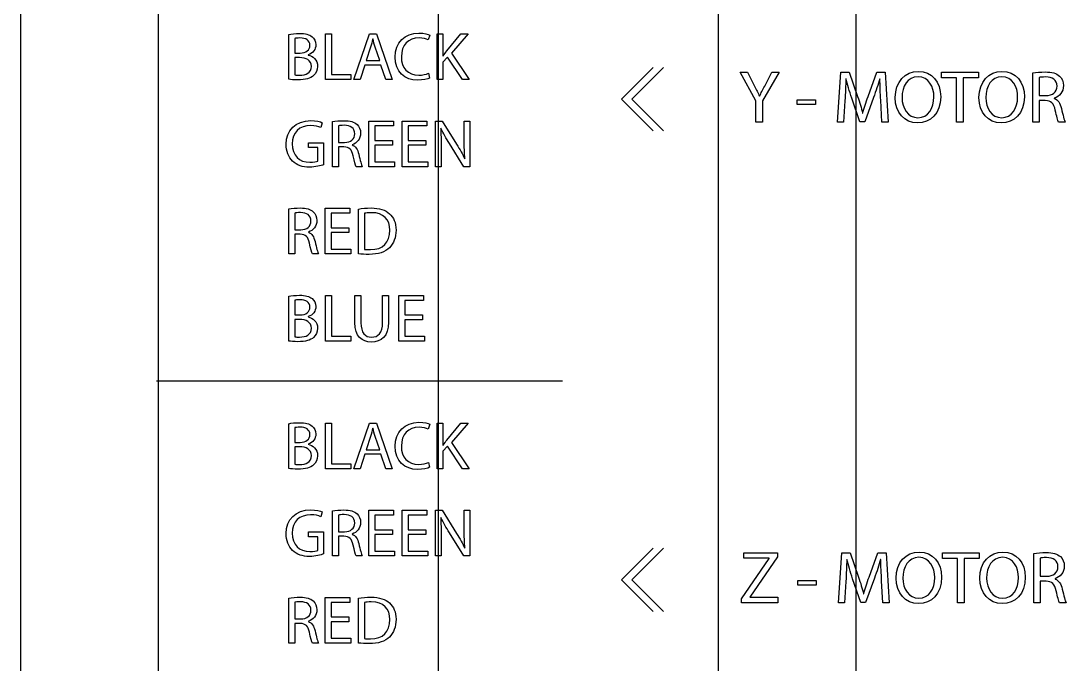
# Model space of a CAD drawing. Header units: millimetres. Extents: x -1506 to -668, y -3588 to 587.
# Drawn here: x -1059.1 to -999.2, y -1698.5 to -1661.6 of the extents above; entities that cross this region are included whole.
import ezdxf

# ---------------------------------------------------------------- set-up
doc = ezdxf.new("R2010")
doc.units = ezdxf.units.MM
doc.layers.add('referance lines', color=3, linetype='Continuous', lineweight=25, true_color=0x00ff00)
doc.layers.add('TEXT', color=5, linetype='Continuous', true_color=0x0000ff)

msp = doc.modelspace()

# ---------------------------------------------------------------- linework, layer by layer
at = {"layer": 'referance lines'}
for p, q in [((-1059.125, -2514.604), (-1059.125, -1370.703)), ((-1051.246, -2514.604), (-1051.246, -1370.703)), ((-1019.125, -2514.604), (-1019.125, -1370.703)), ((-1011.246, -2514.604), (-1011.246, -1370.703)), ((-1035.185, -2515.779), (-1035.185, -1371.879))]:
    msp.add_line(p, q, dxfattribs=at)
at = {"layer": 'TEXT', "color": 5, "lineweight": 25, "true_color": 0x0000ff}
for points in [[(-1043.767, -1664.981), (-1043.767, -1662.412), (-1043.767, -1662.412)], [(-1043.43, -1662.637), (-1043.43, -1663.483), (-1043.43, -1663.483)], [(-1041.668, -1662.373), (-1041.327, -1662.373), (-1041.327, -1664.706), (-1040.209, -1664.706), (-1040.209, -1664.989), (-1041.668, -1664.989), (-1041.668, -1662.373), (-1041.668, -1662.373)], [(-1039.41, -1664.167), (-1039.681, -1664.989), (-1040.031, -1664.989), (-1039.138, -1662.373), (-1038.734, -1662.373), (-1037.842, -1664.989), (-1038.202, -1664.989), (-1038.482, -1664.167), (-1039.41, -1664.167), (-1039.41, -1664.167)], [(-1038.944, -1662.672), (-1038.952, -1662.672)], [(-1035.684, -1662.447), (-1035.769, -1662.723)], [(-1035.265, -1662.373), (-1034.928, -1662.373), (-1034.928, -1663.635), (-1034.916, -1663.635)], [(-1034.71, -1663.355), (-1033.911, -1662.373), (-1033.491, -1662.373), (-1034.438, -1663.483), (-1033.418, -1664.989), (-1033.818, -1664.989), (-1034.675, -1663.704), (-1034.928, -1663.992), (-1034.928, -1664.989), (-1035.265, -1664.989), (-1035.265, -1662.373), (-1035.265, -1662.373)], [(-1039.084, -1663.146), (-1039.34, -1663.903), (-1038.548, -1663.903), (-1038.548, -1663.903)], [(-1038.548, -1663.903), (-1038.808, -1663.149)], [(-1043.43, -1663.483), (-1043.123, -1663.483)], [(-1043.15, -1663.735), (-1043.43, -1663.735), (-1043.43, -1664.733), (-1043.43, -1664.733)], [(-1042.657, -1663.58), (-1042.657, -1663.592)], [(-1022.878, -1667.933), (-1024.695, -1666.117), (-1022.878, -1664.3)], [(-1022.278, -1667.933), (-1024.094, -1666.117), (-1022.278, -1664.3)], [(-1035.758, -1664.636), (-1035.692, -1664.907), (-1035.692, -1664.907)], [(-1016.985, -1667.433), (-1016.985, -1666.223), (-1017.891, -1664.581), (-1017.468, -1664.581), (-1017.066, -1665.368)], [(-1016.486, -1665.368), (-1016.076, -1664.581), (-1015.661, -1664.581), (-1016.613, -1666.219), (-1016.613, -1667.433), (-1016.985, -1667.433), (-1016.985, -1667.433)], [(-1011.884, -1666.211), (-1011.96, -1667.433), (-1012.312, -1667.433), (-1012.112, -1664.581), (-1011.643, -1664.581), (-1011.157, -1665.961)], [(-1011.821, -1664.95), (-1011.829, -1664.95)], [(-1010.556, -1665.961), (-1010.048, -1664.581), (-1009.578, -1664.581), (-1009.401, -1667.433), (-1009.764, -1667.433), (-1009.832, -1666.181), (-1009.832, -1666.181)], [(-1009.879, -1664.95), (-1009.887, -1664.95)], [(-1005.48, -1664.895), (-1006.347, -1664.895), (-1006.347, -1664.581), (-1004.236, -1664.581), (-1004.236, -1664.895), (-1005.107, -1664.895), (-1005.107, -1667.433), (-1005.48, -1667.433), (-1005.48, -1664.895), (-1005.48, -1664.895)], [(-1000.399, -1666.197), (-1000.747, -1666.197), (-1000.747, -1667.433), (-1001.115, -1667.433), (-1001.115, -1664.619), (-1001.115, -1664.619)], [(-1000.747, -1664.878), (-1000.747, -1665.918), (-1000.747, -1665.918)], [(-1016.782, -1665.957), (-1016.774, -1665.957)], [(-1014.627, -1666.155), (-1013.582, -1666.155), (-1013.582, -1666.426), (-1014.627, -1666.426), (-1014.627, -1666.155), (-1014.627, -1666.155)], [(-1010.247, -1666.033), (-1010.75, -1667.416), (-1011.029, -1667.416), (-1011.495, -1666.058)], [(-1000.747, -1665.918), (-1000.37, -1665.918)], [(-999.892, -1666.062), (-999.892, -1666.075)], [(-1010.869, -1666.921), (-1010.86, -1666.921)], [(-1041.85, -1667.466), (-1041.936, -1667.742)], [(-1040.604, -1668.856), (-1040.923, -1668.856), (-1040.923, -1669.989), (-1041.26, -1669.989), (-1041.26, -1667.408), (-1041.26, -1667.408)], [(-1037.822, -1668.763), (-1038.835, -1668.763), (-1038.835, -1669.706), (-1037.702, -1669.706), (-1037.702, -1669.989), (-1039.177, -1669.989), (-1039.177, -1667.373), (-1037.76, -1667.373), (-1037.76, -1667.656), (-1038.835, -1667.656), (-1038.835, -1668.483), (-1037.822, -1668.483), (-1037.822, -1668.763), (-1037.822, -1668.763)], [(-1035.913, -1668.763), (-1036.926, -1668.763), (-1036.926, -1669.706), (-1035.793, -1669.706), (-1035.793, -1669.989), (-1037.268, -1669.989), (-1037.268, -1667.373), (-1035.851, -1667.373), (-1035.851, -1667.656), (-1036.926, -1667.656), (-1036.926, -1668.483), (-1035.913, -1668.483), (-1035.913, -1668.763), (-1035.913, -1668.763)], [(-1035.354, -1669.989), (-1035.354, -1667.373), (-1034.982, -1667.373), (-1034.147, -1668.697)], [(-1033.709, -1668.468), (-1033.709, -1667.373), (-1033.391, -1667.373), (-1033.391, -1669.989), (-1033.732, -1669.989), (-1034.563, -1668.662)], [(-999.257, -1667.433), (-999.638, -1667.433)], [(-1040.923, -1667.645), (-1040.923, -1668.6), (-1040.923, -1668.6)], [(-1035.048, -1667.788), (-1035.06, -1667.792)], [(-1042.106, -1669.667), (-1042.106, -1668.887), (-1042.634, -1668.887), (-1042.634, -1668.615), (-1041.773, -1668.615), (-1041.773, -1669.872), (-1041.773, -1669.872)], [(-1040.923, -1668.6), (-1040.577, -1668.6)], [(-1040.139, -1668.731), (-1040.139, -1668.743)], [(-1035.036, -1668.871), (-1035.036, -1669.989), (-1035.354, -1669.989), (-1035.354, -1669.989)], [(-1033.682, -1669.547), (-1033.67, -1669.542)], [(-1039.556, -1669.989), (-1039.906, -1669.989)], [(-1043.112, -1673.856), (-1043.43, -1673.856), (-1043.43, -1674.989), (-1043.767, -1674.989), (-1043.767, -1672.408), (-1043.767, -1672.408)], [(-1043.43, -1672.645), (-1043.43, -1673.6), (-1043.43, -1673.6)], [(-1040.329, -1673.762), (-1041.342, -1673.762), (-1041.342, -1674.706), (-1040.209, -1674.706), (-1040.209, -1674.989), (-1041.684, -1674.989), (-1041.684, -1672.373), (-1040.267, -1672.373), (-1040.267, -1672.656), (-1041.342, -1672.656), (-1041.342, -1673.483), (-1040.329, -1673.483), (-1040.329, -1673.762), (-1040.329, -1673.762)], [(-1039.771, -1674.981), (-1039.771, -1672.412), (-1039.771, -1672.412)], [(-1039.433, -1672.656), (-1039.433, -1674.725), (-1039.433, -1674.725)], [(-1043.43, -1673.6), (-1043.084, -1673.6)], [(-1042.646, -1673.732), (-1042.646, -1673.743)], [(-1042.064, -1674.989), (-1042.413, -1674.989)], [(-1043.767, -1679.981), (-1043.767, -1677.412), (-1043.767, -1677.412)], [(-1043.43, -1677.637), (-1043.43, -1678.483), (-1043.43, -1678.483)], [(-1041.668, -1677.373), (-1041.327, -1677.373), (-1041.327, -1679.706), (-1040.209, -1679.706), (-1040.209, -1679.989), (-1041.668, -1679.989), (-1041.668, -1677.373), (-1041.668, -1677.373)], [(-1039.976, -1678.914), (-1039.976, -1677.373), (-1039.635, -1677.373), (-1039.635, -1677.373)], [(-1039.635, -1677.373), (-1039.635, -1678.926)], [(-1038.389, -1678.926), (-1038.389, -1677.373), (-1038.047, -1677.373), (-1038.047, -1678.902)], [(-1036.111, -1678.763), (-1037.124, -1678.763), (-1037.124, -1679.706), (-1035.99, -1679.706), (-1035.99, -1679.989), (-1037.465, -1679.989), (-1037.465, -1677.373), (-1036.049, -1677.373), (-1036.049, -1677.656), (-1037.124, -1677.656), (-1037.124, -1678.483), (-1036.111, -1678.483), (-1036.111, -1678.763), (-1036.111, -1678.763)], [(-1043.43, -1678.483), (-1043.123, -1678.483)], [(-1043.15, -1678.735), (-1043.43, -1678.735), (-1043.43, -1679.733), (-1043.43, -1679.733)], [(-1042.657, -1678.58), (-1042.657, -1678.592)], [(-1051.354, -1682.255), (-1028.071, -1682.255)], [(-1043.767, -1687.282), (-1043.767, -1684.713), (-1043.767, -1684.713)], [(-1041.668, -1684.673), (-1041.327, -1684.673), (-1041.327, -1687.006), (-1040.209, -1687.006), (-1040.209, -1687.29), (-1041.668, -1687.29), (-1041.668, -1684.673), (-1041.668, -1684.673)], [(-1039.41, -1686.467), (-1039.681, -1687.29), (-1040.031, -1687.29), (-1039.138, -1684.673), (-1038.734, -1684.673), (-1037.842, -1687.29), (-1038.202, -1687.29), (-1038.482, -1686.467), (-1039.41, -1686.467), (-1039.41, -1686.467)], [(-1035.684, -1684.747), (-1035.769, -1685.023)], [(-1035.265, -1684.673), (-1034.928, -1684.673), (-1034.928, -1685.935), (-1034.916, -1685.935)], [(-1034.71, -1685.656), (-1033.911, -1684.673), (-1033.491, -1684.673), (-1034.438, -1685.784), (-1033.418, -1687.29), (-1033.818, -1687.29), (-1034.675, -1686.005), (-1034.928, -1686.292), (-1034.928, -1687.29), (-1035.265, -1687.29), (-1035.265, -1684.673), (-1035.265, -1684.673)], [(-1043.43, -1684.938), (-1043.43, -1685.784), (-1043.43, -1685.784)], [(-1039.084, -1685.446), (-1039.34, -1686.203), (-1038.548, -1686.203), (-1038.548, -1686.203)], [(-1038.944, -1684.972), (-1038.952, -1684.972)], [(-1038.548, -1686.203), (-1038.808, -1685.45)], [(-1043.43, -1685.784), (-1043.123, -1685.784)], [(-1043.15, -1686.036), (-1043.43, -1686.036), (-1043.43, -1687.033), (-1043.43, -1687.033)], [(-1042.657, -1685.881), (-1042.657, -1685.892)], [(-1035.758, -1686.937), (-1035.692, -1687.208), (-1035.692, -1687.208)], [(-1037.822, -1691.063), (-1038.835, -1691.063), (-1038.835, -1692.006), (-1037.702, -1692.006), (-1037.702, -1692.289), (-1039.177, -1692.289), (-1039.177, -1689.673), (-1037.76, -1689.673), (-1037.76, -1689.956), (-1038.835, -1689.956), (-1038.835, -1690.783), (-1037.822, -1690.783), (-1037.822, -1691.063), (-1037.822, -1691.063)], [(-1035.913, -1691.063), (-1036.926, -1691.063), (-1036.926, -1692.006), (-1035.793, -1692.006), (-1035.793, -1692.289), (-1037.268, -1692.289), (-1037.268, -1689.673), (-1035.851, -1689.673), (-1035.851, -1689.956), (-1036.926, -1689.956), (-1036.926, -1690.783), (-1035.913, -1690.783), (-1035.913, -1691.063), (-1035.913, -1691.063)], [(-1035.354, -1692.289), (-1035.354, -1689.673), (-1034.982, -1689.673), (-1034.147, -1690.997)], [(-1033.709, -1690.768), (-1033.709, -1689.673), (-1033.391, -1689.673), (-1033.391, -1692.289), (-1033.732, -1692.289), (-1034.563, -1690.962)], [(-1041.85, -1689.767), (-1041.936, -1690.042)], [(-1040.604, -1691.156), (-1040.923, -1691.156), (-1040.923, -1692.289), (-1041.26, -1692.289), (-1041.26, -1689.708), (-1041.26, -1689.708)], [(-1040.923, -1689.945), (-1040.923, -1690.9), (-1040.923, -1690.9)], [(-1035.048, -1690.088), (-1035.06, -1690.093)], [(-1040.923, -1690.9), (-1040.577, -1690.9)], [(-1042.106, -1691.967), (-1042.106, -1691.187), (-1042.634, -1691.187), (-1042.634, -1690.915), (-1041.773, -1690.915), (-1041.773, -1692.173), (-1041.773, -1692.173)], [(-1040.139, -1691.032), (-1040.139, -1691.044)], [(-1035.036, -1691.171), (-1035.036, -1692.289), (-1035.354, -1692.289), (-1035.354, -1692.289)], [(-1033.682, -1691.847), (-1033.67, -1691.843)], [(-1022.878, -1695.468), (-1024.695, -1693.651), (-1022.878, -1691.835)], [(-1022.278, -1695.468), (-1024.094, -1693.651), (-1022.278, -1691.835)], [(-1039.556, -1692.289), (-1039.906, -1692.289)], [(-1017.815, -1694.752), (-1016.237, -1692.438), (-1016.237, -1692.425), (-1017.68, -1692.425), (-1017.68, -1692.116), (-1015.754, -1692.116), (-1015.754, -1692.34), (-1017.328, -1694.647), (-1017.328, -1694.659), (-1015.733, -1694.659), (-1015.733, -1694.968), (-1017.815, -1694.968), (-1017.815, -1694.752), (-1017.815, -1694.752)], [(-1011.833, -1693.745), (-1011.91, -1694.968), (-1012.261, -1694.968), (-1012.062, -1692.116), (-1011.592, -1692.116), (-1011.106, -1693.495)], [(-1011.77, -1692.484), (-1011.779, -1692.484)], [(-1010.505, -1693.495), (-1009.997, -1692.116), (-1009.528, -1692.116), (-1009.35, -1694.968), (-1009.714, -1694.968), (-1009.782, -1693.716), (-1009.782, -1693.716)], [(-1009.828, -1692.484), (-1009.837, -1692.484)], [(-1005.429, -1692.429), (-1006.296, -1692.429), (-1006.296, -1692.116), (-1004.185, -1692.116), (-1004.185, -1692.429), (-1005.056, -1692.429), (-1005.056, -1694.968), (-1005.429, -1694.968), (-1005.429, -1692.429), (-1005.429, -1692.429)], [(-1000.349, -1693.732), (-1000.695, -1693.732), (-1000.695, -1694.968), (-1001.064, -1694.968), (-1001.064, -1692.154), (-1001.064, -1692.154)], [(-1000.695, -1692.412), (-1000.695, -1693.453), (-1000.695, -1693.453)], [(-1014.577, -1693.69), (-1013.531, -1693.69), (-1013.531, -1693.961), (-1014.577, -1693.961), (-1014.577, -1693.69), (-1014.577, -1693.69)], [(-1010.196, -1693.567), (-1010.7, -1694.951), (-1010.979, -1694.951), (-1011.444, -1693.593)], [(-1000.695, -1693.453), (-1000.319, -1693.453)], [(-999.841, -1693.597), (-999.841, -1693.61)], [(-1010.818, -1694.456), (-1010.81, -1694.456)], [(-1043.112, -1696.156), (-1043.43, -1696.156), (-1043.43, -1697.29), (-1043.767, -1697.29), (-1043.767, -1694.708), (-1043.767, -1694.708)], [(-1043.43, -1694.945), (-1043.43, -1695.9), (-1043.43, -1695.9)], [(-1040.329, -1696.063), (-1041.342, -1696.063), (-1041.342, -1697.006), (-1040.209, -1697.006), (-1040.209, -1697.29), (-1041.684, -1697.29), (-1041.684, -1694.674), (-1040.267, -1694.674), (-1040.267, -1694.957), (-1041.342, -1694.957), (-1041.342, -1695.784), (-1040.329, -1695.784), (-1040.329, -1696.063), (-1040.329, -1696.063)], [(-1039.771, -1697.282), (-1039.771, -1694.713), (-1039.771, -1694.713)], [(-1039.433, -1694.957), (-1039.433, -1697.026), (-1039.433, -1697.026)], [(-999.206, -1694.968), (-999.587, -1694.968)], [(-1043.43, -1695.9), (-1043.084, -1695.9)], [(-1042.646, -1696.032), (-1042.646, -1696.044)], [(-1042.064, -1697.289), (-1042.413, -1697.289)]]:
    msp.add_lwpolyline(points, dxfattribs=at)
for points in [[(-1043.767, -1662.412), (-1043.62, -1662.377), (-1043.383, -1662.354), (-1043.15, -1662.354)], [(-1043.131, -1662.614), (-1043.286, -1662.614), (-1043.375, -1662.625), (-1043.43, -1662.637)], [(-1043.15, -1662.354), (-1042.813, -1662.354), (-1042.596, -1662.412), (-1042.436, -1662.544)], [(-1042.56, -1663.041), (-1042.56, -1662.738), (-1042.789, -1662.614), (-1043.131, -1662.614)], [(-1042.436, -1662.544), (-1042.3, -1662.645), (-1042.215, -1662.8), (-1042.215, -1663.006)], [(-1038.952, -1662.672), (-1038.991, -1662.823), (-1039.029, -1662.986), (-1039.084, -1663.146)], [(-1038.808, -1663.149), (-1038.866, -1662.978), (-1038.905, -1662.823), (-1038.944, -1662.672)], [(-1037.671, -1663.704), (-1037.671, -1662.882), (-1037.116, -1662.331), (-1036.305, -1662.331)], [(-1036.293, -1662.614), (-1036.907, -1662.614), (-1037.314, -1663.006), (-1037.314, -1663.693)], [(-1036.305, -1662.331), (-1035.983, -1662.331), (-1035.774, -1662.401), (-1035.684, -1662.447)], [(-1035.769, -1662.723), (-1035.893, -1662.661), (-1036.076, -1662.614), (-1036.293, -1662.614)], [(-1043.123, -1663.483), (-1042.77, -1663.483), (-1042.56, -1663.293), (-1042.56, -1663.041)], [(-1042.215, -1663.006), (-1042.215, -1663.262), (-1042.386, -1663.483), (-1042.657, -1663.58)], [(-1042.475, -1664.24), (-1042.475, -1663.887), (-1042.781, -1663.735), (-1043.15, -1663.735)], [(-1042.657, -1663.592), (-1042.409, -1663.65), (-1042.118, -1663.856), (-1042.118, -1664.244)], [(-1036.382, -1665.032), (-1037.12, -1665.032), (-1037.671, -1664.566), (-1037.671, -1663.704)], [(-1037.314, -1663.693), (-1037.314, -1664.337), (-1036.945, -1664.744), (-1036.313, -1664.744)], [(-1034.916, -1663.635), (-1034.846, -1663.534), (-1034.776, -1663.44), (-1034.71, -1663.355)], [(-1043.146, -1664.749), (-1042.797, -1664.749), (-1042.475, -1664.621), (-1042.475, -1664.24)], [(-1042.118, -1664.244), (-1042.118, -1664.469), (-1042.207, -1664.644), (-1042.343, -1664.768)], [(-1009.001, -1666.029), (-1009.001, -1665.123), (-1008.443, -1664.531), (-1007.681, -1664.531)], [(-1007.681, -1664.531), (-1006.898, -1664.531), (-1006.395, -1665.127), (-1006.395, -1665.978)], [(-1004.201, -1666.029), (-1004.201, -1665.123), (-1003.642, -1664.531), (-1002.881, -1664.531)], [(-1002.881, -1664.531), (-1002.098, -1664.531), (-1001.594, -1665.127), (-1001.594, -1665.978)], [(-1043.244, -1665.012), (-1043.476, -1665.012), (-1043.655, -1664.997), (-1043.767, -1664.981)], [(-1043.43, -1664.733), (-1043.36, -1664.744), (-1043.267, -1664.749), (-1043.146, -1664.749)], [(-1042.343, -1664.768), (-1042.522, -1664.935), (-1042.817, -1665.012), (-1043.244, -1665.012)], [(-1035.692, -1664.907), (-1035.812, -1664.97), (-1036.064, -1665.032), (-1036.382, -1665.032)], [(-1036.313, -1664.744), (-1036.103, -1664.744), (-1035.893, -1664.702), (-1035.758, -1664.636)], [(-1011.829, -1664.95), (-1011.838, -1665.305), (-1011.859, -1665.779), (-1011.884, -1666.211)], [(-1011.495, -1666.058), (-1011.63, -1665.652), (-1011.741, -1665.288), (-1011.821, -1664.95)], [(-1009.887, -1664.95), (-1009.989, -1665.28), (-1010.103, -1665.639), (-1010.247, -1666.033)], [(-1009.832, -1666.181), (-1009.853, -1665.783), (-1009.879, -1665.301), (-1009.879, -1664.95)], [(-1007.694, -1664.831), (-1008.307, -1664.831), (-1008.612, -1665.398), (-1008.612, -1666.02)], [(-1006.784, -1665.995), (-1006.784, -1665.423), (-1007.08, -1664.831), (-1007.694, -1664.831)], [(-1002.893, -1664.831), (-1003.507, -1664.831), (-1003.811, -1665.398), (-1003.811, -1666.02)], [(-1001.983, -1665.995), (-1001.983, -1665.423), (-1002.279, -1664.831), (-1002.893, -1664.831)], [(-1001.115, -1664.619), (-1000.928, -1664.586), (-1000.658, -1664.56), (-1000.408, -1664.56)], [(-1000.383, -1664.848), (-1000.56, -1664.848), (-1000.683, -1664.861), (-1000.747, -1664.878)], [(-1000.408, -1664.56), (-1000.015, -1664.56), (-999.756, -1664.636), (-999.583, -1664.793)], [(-999.727, -1665.377), (-999.727, -1665.009), (-999.993, -1664.848), (-1000.383, -1664.848)], [(-999.583, -1664.793), (-999.443, -1664.92), (-999.359, -1665.114), (-999.359, -1665.339)], [(-1017.066, -1665.368), (-1016.96, -1665.584), (-1016.871, -1665.758), (-1016.782, -1665.957)], [(-1016.774, -1665.957), (-1016.698, -1665.77), (-1016.596, -1665.584), (-1016.486, -1665.368)], [(-1000.37, -1665.918), (-999.976, -1665.918), (-999.727, -1665.703), (-999.727, -1665.377)], [(-999.359, -1665.339), (-999.359, -1665.711), (-999.596, -1665.961), (-999.892, -1666.062)], [(-1011.157, -1665.961), (-1011.038, -1666.312), (-1010.945, -1666.625), (-1010.869, -1666.921)], [(-1010.86, -1666.921), (-1010.784, -1666.634), (-1010.683, -1666.321), (-1010.556, -1665.961)], [(-1007.719, -1667.48), (-1008.477, -1667.48), (-1009.001, -1666.892), (-1009.001, -1666.029)], [(-1008.612, -1666.02), (-1008.612, -1666.634), (-1008.282, -1667.18), (-1007.698, -1667.18)], [(-1006.395, -1665.978), (-1006.395, -1666.955), (-1006.991, -1667.48), (-1007.719, -1667.48)], [(-1007.698, -1667.18), (-1007.114, -1667.18), (-1006.784, -1666.642), (-1006.784, -1665.995)], [(-1002.919, -1667.48), (-1003.676, -1667.48), (-1004.201, -1666.892), (-1004.201, -1666.029)], [(-1003.811, -1666.02), (-1003.811, -1666.634), (-1003.481, -1667.18), (-1002.897, -1667.18)], [(-1001.594, -1665.978), (-1001.594, -1666.955), (-1002.191, -1667.48), (-1002.919, -1667.48)], [(-1002.897, -1667.18), (-1002.313, -1667.18), (-1001.983, -1666.642), (-1001.983, -1665.995)], [(-999.824, -1666.752), (-999.909, -1666.358), (-1000.065, -1666.21), (-1000.399, -1666.197)], [(-999.892, -1666.075), (-999.676, -1666.151), (-999.545, -1666.354), (-999.477, -1666.65)], [(-999.638, -1667.433), (-999.685, -1667.348), (-999.748, -1667.107), (-999.824, -1666.752)], [(-999.477, -1666.65), (-999.384, -1667.048), (-999.316, -1667.323), (-999.257, -1667.433)], [(-1043.922, -1668.697), (-1043.922, -1667.917), (-1043.383, -1667.346), (-1042.506, -1667.346)], [(-1042.506, -1667.346), (-1042.203, -1667.346), (-1041.963, -1667.412), (-1041.85, -1667.466)], [(-1041.26, -1667.408), (-1041.09, -1667.377), (-1040.841, -1667.354), (-1040.612, -1667.354)], [(-1040.612, -1667.354), (-1040.251, -1667.354), (-1040.015, -1667.423), (-1039.856, -1667.567)], [(-1042.514, -1667.63), (-1043.15, -1667.63), (-1043.566, -1668.026), (-1043.566, -1668.681)], [(-1041.936, -1667.742), (-1042.075, -1667.676), (-1042.25, -1667.63), (-1042.514, -1667.63)], [(-1040.589, -1667.618), (-1040.752, -1667.618), (-1040.864, -1667.629), (-1040.923, -1667.645)], [(-1039.987, -1668.103), (-1039.987, -1667.765), (-1040.232, -1667.618), (-1040.589, -1667.618)], [(-1040.577, -1668.6), (-1040.216, -1668.6), (-1039.987, -1668.401), (-1039.987, -1668.103)], [(-1039.65, -1668.068), (-1039.65, -1668.409), (-1039.867, -1668.638), (-1040.139, -1668.731)], [(-1039.856, -1667.567), (-1039.727, -1667.683), (-1039.65, -1667.862), (-1039.65, -1668.068)], [(-1035.06, -1667.792), (-1035.04, -1668.122), (-1035.036, -1668.437), (-1035.036, -1668.871)], [(-1034.563, -1668.662), (-1034.745, -1668.371), (-1034.92, -1668.072), (-1035.048, -1667.788)], [(-1043.558, -1669.671), (-1043.783, -1669.454), (-1043.922, -1669.104), (-1043.922, -1668.697)], [(-1043.566, -1668.681), (-1043.566, -1669.345), (-1043.17, -1669.737), (-1042.556, -1669.737)], [(-1034.147, -1668.697), (-1033.957, -1669.003), (-1033.802, -1669.279), (-1033.682, -1669.547)], [(-1033.67, -1669.542), (-1033.701, -1669.194), (-1033.709, -1668.875), (-1033.709, -1668.468)], [(-1040.077, -1669.364), (-1040.154, -1669.003), (-1040.298, -1668.867), (-1040.604, -1668.856)], [(-1040.139, -1668.743), (-1039.941, -1668.813), (-1039.82, -1668.999), (-1039.759, -1669.271)], [(-1039.759, -1669.271), (-1039.673, -1669.636), (-1039.611, -1669.888), (-1039.556, -1669.989)], [(-1042.58, -1670.016), (-1042.976, -1670.016), (-1043.302, -1669.915), (-1043.558, -1669.671)], [(-1041.773, -1669.872), (-1041.924, -1669.931), (-1042.227, -1670.016), (-1042.58, -1670.016)], [(-1042.556, -1669.737), (-1042.335, -1669.737), (-1042.184, -1669.706), (-1042.106, -1669.667)], [(-1039.906, -1669.989), (-1039.949, -1669.912), (-1040.007, -1669.69), (-1040.077, -1669.364)], [(-1043.767, -1672.408), (-1043.596, -1672.377), (-1043.348, -1672.354), (-1043.119, -1672.354)], [(-1043.096, -1672.618), (-1043.259, -1672.618), (-1043.372, -1672.63), (-1043.43, -1672.645)], [(-1043.119, -1672.354), (-1042.758, -1672.354), (-1042.522, -1672.424), (-1042.362, -1672.567)], [(-1042.495, -1673.103), (-1042.495, -1672.765), (-1042.739, -1672.618), (-1043.096, -1672.618)], [(-1042.362, -1672.567), (-1042.234, -1672.684), (-1042.157, -1672.862), (-1042.157, -1673.068)], [(-1039.771, -1672.412), (-1039.565, -1672.377), (-1039.32, -1672.354), (-1039.053, -1672.354)], [(-1039.037, -1672.622), (-1039.212, -1672.622), (-1039.344, -1672.637), (-1039.433, -1672.656)], [(-1039.053, -1672.354), (-1038.567, -1672.354), (-1038.222, -1672.471), (-1037.993, -1672.68)], [(-1037.977, -1673.631), (-1037.973, -1673.014), (-1038.323, -1672.622), (-1039.037, -1672.622)], [(-1037.993, -1672.68), (-1037.756, -1672.894), (-1037.62, -1673.196), (-1037.62, -1673.619)], [(-1043.084, -1673.6), (-1042.723, -1673.6), (-1042.495, -1673.402), (-1042.495, -1673.103)], [(-1042.157, -1673.068), (-1042.157, -1673.41), (-1042.374, -1673.639), (-1042.646, -1673.732)], [(-1042.584, -1674.364), (-1042.661, -1674.003), (-1042.805, -1673.868), (-1043.112, -1673.856)], [(-1042.646, -1673.743), (-1042.447, -1673.813), (-1042.327, -1673.999), (-1042.265, -1674.271)], [(-1039.091, -1674.741), (-1038.365, -1674.741), (-1037.977, -1674.337), (-1037.977, -1673.631)], [(-1037.62, -1673.619), (-1037.62, -1674.046), (-1037.756, -1674.395), (-1037.997, -1674.636)], [(-1042.413, -1674.989), (-1042.455, -1674.912), (-1042.514, -1674.69), (-1042.584, -1674.364)], [(-1042.265, -1674.271), (-1042.18, -1674.636), (-1042.118, -1674.888), (-1042.064, -1674.989)], [(-1037.997, -1674.636), (-1038.245, -1674.88), (-1038.649, -1675.012), (-1039.157, -1675.012)], [(-1039.157, -1675.012), (-1039.402, -1675.012), (-1039.599, -1675.001), (-1039.771, -1674.981)], [(-1039.433, -1674.725), (-1039.348, -1674.737), (-1039.223, -1674.741), (-1039.091, -1674.741)], [(-1043.767, -1677.412), (-1043.62, -1677.377), (-1043.383, -1677.354), (-1043.15, -1677.354)], [(-1043.131, -1677.614), (-1043.286, -1677.614), (-1043.375, -1677.625), (-1043.43, -1677.637)], [(-1043.15, -1677.354), (-1042.813, -1677.354), (-1042.596, -1677.412), (-1042.436, -1677.544)], [(-1042.56, -1678.041), (-1042.56, -1677.738), (-1042.789, -1677.614), (-1043.131, -1677.614)], [(-1042.436, -1677.544), (-1042.3, -1677.645), (-1042.215, -1677.8), (-1042.215, -1678.006)], [(-1043.123, -1678.483), (-1042.77, -1678.483), (-1042.56, -1678.293), (-1042.56, -1678.041)], [(-1042.215, -1678.006), (-1042.215, -1678.262), (-1042.386, -1678.483), (-1042.657, -1678.58)], [(-1042.475, -1679.24), (-1042.475, -1678.887), (-1042.781, -1678.735), (-1043.15, -1678.735)], [(-1042.657, -1678.592), (-1042.409, -1678.65), (-1042.118, -1678.855), (-1042.118, -1679.244)], [(-1039.037, -1680.032), (-1039.572, -1680.032), (-1039.976, -1679.729), (-1039.976, -1678.914)], [(-1038.047, -1678.902), (-1038.047, -1679.706), (-1038.47, -1680.032), (-1039.037, -1680.032)], [(-1043.146, -1679.749), (-1042.797, -1679.749), (-1042.475, -1679.62), (-1042.475, -1679.24)], [(-1042.118, -1679.244), (-1042.118, -1679.469), (-1042.207, -1679.644), (-1042.343, -1679.768)], [(-1039.635, -1678.926), (-1039.635, -1679.508), (-1039.375, -1679.756), (-1039.025, -1679.756)], [(-1039.025, -1679.756), (-1038.641, -1679.756), (-1038.389, -1679.5), (-1038.389, -1678.926)], [(-1043.244, -1680.013), (-1043.476, -1680.013), (-1043.655, -1679.997), (-1043.767, -1679.981)], [(-1043.43, -1679.733), (-1043.36, -1679.744), (-1043.267, -1679.749), (-1043.146, -1679.749)], [(-1042.343, -1679.768), (-1042.522, -1679.935), (-1042.817, -1680.013), (-1043.244, -1680.013)], [(-1043.767, -1684.713), (-1043.62, -1684.677), (-1043.383, -1684.654), (-1043.15, -1684.654)], [(-1043.15, -1684.654), (-1042.813, -1684.654), (-1042.596, -1684.713), (-1042.436, -1684.845)], [(-1042.436, -1684.845), (-1042.3, -1684.945), (-1042.215, -1685.1), (-1042.215, -1685.306)], [(-1037.671, -1686.005), (-1037.671, -1685.182), (-1037.116, -1684.631), (-1036.305, -1684.631)], [(-1036.305, -1684.631), (-1035.983, -1684.631), (-1035.774, -1684.701), (-1035.684, -1684.747)], [(-1043.131, -1684.914), (-1043.286, -1684.914), (-1043.375, -1684.926), (-1043.43, -1684.938)], [(-1042.56, -1685.341), (-1042.56, -1685.039), (-1042.789, -1684.914), (-1043.131, -1684.914)], [(-1043.123, -1685.784), (-1042.77, -1685.784), (-1042.56, -1685.594), (-1042.56, -1685.341)], [(-1042.215, -1685.306), (-1042.215, -1685.562), (-1042.386, -1685.784), (-1042.657, -1685.881)], [(-1038.952, -1684.972), (-1038.991, -1685.124), (-1039.029, -1685.287), (-1039.084, -1685.446)], [(-1038.808, -1685.45), (-1038.866, -1685.279), (-1038.905, -1685.124), (-1038.944, -1684.972)], [(-1036.293, -1684.914), (-1036.907, -1684.914), (-1037.314, -1685.306), (-1037.314, -1685.993)], [(-1035.769, -1685.023), (-1035.893, -1684.961), (-1036.076, -1684.914), (-1036.293, -1684.914)], [(-1042.475, -1686.54), (-1042.475, -1686.187), (-1042.781, -1686.036), (-1043.15, -1686.036)], [(-1042.657, -1685.892), (-1042.409, -1685.951), (-1042.118, -1686.156), (-1042.118, -1686.544)], [(-1036.382, -1687.332), (-1037.12, -1687.332), (-1037.671, -1686.866), (-1037.671, -1686.005)], [(-1037.314, -1685.993), (-1037.314, -1686.637), (-1036.945, -1687.045), (-1036.313, -1687.045)], [(-1034.916, -1685.935), (-1034.846, -1685.834), (-1034.776, -1685.741), (-1034.71, -1685.656)], [(-1043.146, -1687.049), (-1042.797, -1687.049), (-1042.475, -1686.921), (-1042.475, -1686.54)], [(-1042.118, -1686.544), (-1042.118, -1686.769), (-1042.207, -1686.944), (-1042.343, -1687.068)], [(-1043.244, -1687.313), (-1043.476, -1687.313), (-1043.655, -1687.297), (-1043.767, -1687.282)], [(-1043.43, -1687.033), (-1043.36, -1687.045), (-1043.267, -1687.049), (-1043.146, -1687.049)], [(-1042.343, -1687.068), (-1042.522, -1687.235), (-1042.817, -1687.313), (-1043.244, -1687.313)], [(-1035.692, -1687.208), (-1035.812, -1687.27), (-1036.064, -1687.332), (-1036.382, -1687.332)], [(-1036.313, -1687.045), (-1036.103, -1687.045), (-1035.893, -1687.002), (-1035.758, -1686.937)], [(-1043.922, -1690.997), (-1043.922, -1690.217), (-1043.383, -1689.646), (-1042.506, -1689.646)], [(-1042.506, -1689.646), (-1042.203, -1689.646), (-1041.963, -1689.713), (-1041.85, -1689.767)], [(-1041.26, -1689.708), (-1041.09, -1689.677), (-1040.841, -1689.654), (-1040.612, -1689.654)], [(-1040.612, -1689.654), (-1040.251, -1689.654), (-1040.015, -1689.724), (-1039.856, -1689.867)], [(-1042.514, -1689.93), (-1043.15, -1689.93), (-1043.566, -1690.326), (-1043.566, -1690.981)], [(-1041.936, -1690.042), (-1042.075, -1689.976), (-1042.25, -1689.93), (-1042.514, -1689.93)], [(-1040.589, -1689.918), (-1040.752, -1689.918), (-1040.864, -1689.93), (-1040.923, -1689.945)], [(-1039.987, -1690.403), (-1039.987, -1690.066), (-1040.232, -1689.918), (-1040.589, -1689.918)], [(-1039.856, -1689.867), (-1039.727, -1689.984), (-1039.65, -1690.162), (-1039.65, -1690.368)], [(-1035.06, -1690.093), (-1035.04, -1690.422), (-1035.036, -1690.737), (-1035.036, -1691.171)], [(-1034.563, -1690.962), (-1034.745, -1690.67), (-1034.92, -1690.372), (-1035.048, -1690.088)], [(-1040.577, -1690.9), (-1040.216, -1690.9), (-1039.987, -1690.702), (-1039.987, -1690.403)], [(-1039.65, -1690.368), (-1039.65, -1690.71), (-1039.867, -1690.939), (-1040.139, -1691.032)], [(-1033.67, -1691.843), (-1033.701, -1691.494), (-1033.709, -1691.176), (-1033.709, -1690.768)], [(-1043.558, -1691.971), (-1043.783, -1691.754), (-1043.922, -1691.404), (-1043.922, -1690.997)], [(-1043.566, -1690.981), (-1043.566, -1691.645), (-1043.17, -1692.037), (-1042.556, -1692.037)], [(-1040.077, -1691.664), (-1040.154, -1691.304), (-1040.298, -1691.168), (-1040.604, -1691.156)], [(-1040.139, -1691.044), (-1039.941, -1691.113), (-1039.82, -1691.3), (-1039.759, -1691.571)], [(-1034.147, -1690.997), (-1033.957, -1691.304), (-1033.802, -1691.579), (-1033.682, -1691.847)], [(-1042.58, -1692.317), (-1042.976, -1692.317), (-1043.302, -1692.216), (-1043.558, -1691.971)], [(-1042.556, -1692.037), (-1042.335, -1692.037), (-1042.184, -1692.006), (-1042.106, -1691.967)], [(-1039.906, -1692.289), (-1039.949, -1692.212), (-1040.007, -1691.99), (-1040.077, -1691.664)], [(-1039.759, -1691.571), (-1039.673, -1691.936), (-1039.611, -1692.188), (-1039.556, -1692.289)], [(-1008.95, -1693.563), (-1008.95, -1692.658), (-1008.392, -1692.066), (-1007.63, -1692.066)], [(-1007.63, -1692.066), (-1006.848, -1692.066), (-1006.344, -1692.662), (-1006.344, -1693.512)], [(-1004.15, -1693.563), (-1004.15, -1692.658), (-1003.591, -1692.066), (-1002.83, -1692.066)], [(-1002.83, -1692.066), (-1002.047, -1692.066), (-1001.544, -1692.662), (-1001.544, -1693.512)], [(-1001.064, -1692.154), (-1000.877, -1692.121), (-1000.607, -1692.095), (-1000.357, -1692.095)], [(-1000.357, -1692.095), (-999.963, -1692.095), (-999.706, -1692.171), (-999.532, -1692.328)], [(-1041.773, -1692.173), (-1041.924, -1692.231), (-1042.227, -1692.317), (-1042.58, -1692.317)], [(-1011.779, -1692.484), (-1011.787, -1692.84), (-1011.808, -1693.313), (-1011.833, -1693.745)], [(-1011.444, -1693.593), (-1011.58, -1693.187), (-1011.69, -1692.822), (-1011.77, -1692.484)], [(-1009.837, -1692.484), (-1009.938, -1692.815), (-1010.053, -1693.174), (-1010.196, -1693.567)], [(-1009.782, -1693.716), (-1009.803, -1693.318), (-1009.828, -1692.835), (-1009.828, -1692.484)], [(-1007.643, -1692.366), (-1008.257, -1692.366), (-1008.561, -1692.933), (-1008.561, -1693.555)], [(-1006.733, -1693.529), (-1006.733, -1692.958), (-1007.029, -1692.366), (-1007.643, -1692.366)], [(-1002.842, -1692.366), (-1003.456, -1692.366), (-1003.761, -1692.933), (-1003.761, -1693.555)], [(-1001.933, -1693.529), (-1001.933, -1692.958), (-1002.229, -1692.366), (-1002.842, -1692.366)], [(-1000.332, -1692.383), (-1000.51, -1692.383), (-1000.632, -1692.395), (-1000.695, -1692.412)], [(-999.676, -1692.912), (-999.676, -1692.544), (-999.942, -1692.383), (-1000.332, -1692.383)], [(-999.532, -1692.328), (-999.393, -1692.455), (-999.308, -1692.649), (-999.308, -1692.874)], [(-1000.319, -1693.453), (-999.926, -1693.453), (-999.676, -1693.238), (-999.676, -1692.912)], [(-999.308, -1692.874), (-999.308, -1693.246), (-999.545, -1693.495), (-999.841, -1693.597)], [(-1011.106, -1693.495), (-1010.987, -1693.846), (-1010.894, -1694.159), (-1010.818, -1694.456)], [(-1010.81, -1694.456), (-1010.733, -1694.168), (-1010.632, -1693.855), (-1010.505, -1693.495)], [(-1007.668, -1695.014), (-1008.425, -1695.014), (-1008.95, -1694.426), (-1008.95, -1693.563)], [(-1008.561, -1693.555), (-1008.561, -1694.169), (-1008.231, -1694.714), (-1007.647, -1694.714)], [(-1006.344, -1693.512), (-1006.344, -1694.49), (-1006.94, -1695.014), (-1007.668, -1695.014)], [(-1007.647, -1694.714), (-1007.063, -1694.714), (-1006.733, -1694.177), (-1006.733, -1693.529)], [(-1002.868, -1695.014), (-1003.625, -1695.014), (-1004.15, -1694.426), (-1004.15, -1693.563)], [(-1003.761, -1693.555), (-1003.761, -1694.169), (-1003.431, -1694.714), (-1002.847, -1694.714)], [(-1001.544, -1693.512), (-1001.544, -1694.49), (-1002.14, -1695.014), (-1002.868, -1695.014)], [(-1002.847, -1694.714), (-1002.262, -1694.714), (-1001.933, -1694.177), (-1001.933, -1693.529)], [(-999.773, -1694.287), (-999.858, -1693.893), (-1000.015, -1693.745), (-1000.349, -1693.732)], [(-999.841, -1693.61), (-999.625, -1693.686), (-999.494, -1693.889), (-999.426, -1694.185)], [(-999.587, -1694.968), (-999.634, -1694.883), (-999.697, -1694.642), (-999.773, -1694.287)], [(-999.426, -1694.185), (-999.333, -1694.583), (-999.265, -1694.858), (-999.206, -1694.968)], [(-1043.767, -1694.708), (-1043.596, -1694.677), (-1043.348, -1694.654), (-1043.119, -1694.654)], [(-1043.096, -1694.918), (-1043.259, -1694.918), (-1043.372, -1694.93), (-1043.43, -1694.945)], [(-1043.119, -1694.654), (-1042.758, -1694.654), (-1042.522, -1694.724), (-1042.362, -1694.867)], [(-1042.495, -1695.403), (-1042.495, -1695.065), (-1042.739, -1694.918), (-1043.096, -1694.918)], [(-1042.362, -1694.867), (-1042.234, -1694.984), (-1042.157, -1695.162), (-1042.157, -1695.368)], [(-1039.771, -1694.713), (-1039.565, -1694.678), (-1039.32, -1694.654), (-1039.053, -1694.654)], [(-1039.037, -1694.922), (-1039.212, -1694.922), (-1039.344, -1694.938), (-1039.433, -1694.957)], [(-1039.053, -1694.654), (-1038.567, -1694.654), (-1038.222, -1694.771), (-1037.993, -1694.98)], [(-1037.977, -1695.931), (-1037.973, -1695.314), (-1038.323, -1694.922), (-1039.037, -1694.922)], [(-1037.993, -1694.98), (-1037.756, -1695.194), (-1037.62, -1695.496), (-1037.62, -1695.919)], [(-1043.084, -1695.9), (-1042.723, -1695.9), (-1042.495, -1695.702), (-1042.495, -1695.403)], [(-1042.157, -1695.368), (-1042.157, -1695.71), (-1042.374, -1695.939), (-1042.646, -1696.032)], [(-1042.584, -1696.664), (-1042.661, -1696.304), (-1042.805, -1696.167), (-1043.112, -1696.156)], [(-1042.646, -1696.044), (-1042.447, -1696.113), (-1042.327, -1696.3), (-1042.265, -1696.571)], [(-1039.091, -1697.041), (-1038.365, -1697.041), (-1037.977, -1696.638), (-1037.977, -1695.931)], [(-1037.62, -1695.919), (-1037.62, -1696.346), (-1037.756, -1696.696), (-1037.997, -1696.936)], [(-1042.413, -1697.289), (-1042.455, -1697.212), (-1042.514, -1696.991), (-1042.584, -1696.664)], [(-1042.265, -1696.571), (-1042.18, -1696.936), (-1042.118, -1697.188), (-1042.064, -1697.289)], [(-1039.157, -1697.313), (-1039.402, -1697.313), (-1039.599, -1697.301), (-1039.771, -1697.282)], [(-1039.433, -1697.026), (-1039.348, -1697.037), (-1039.223, -1697.041), (-1039.091, -1697.041)], [(-1037.997, -1696.936), (-1038.245, -1697.181), (-1038.649, -1697.313), (-1039.157, -1697.313)]]:
    msp.add_open_spline(points, degree=3, dxfattribs=at)

doc.saveas('drawing.dxf')
